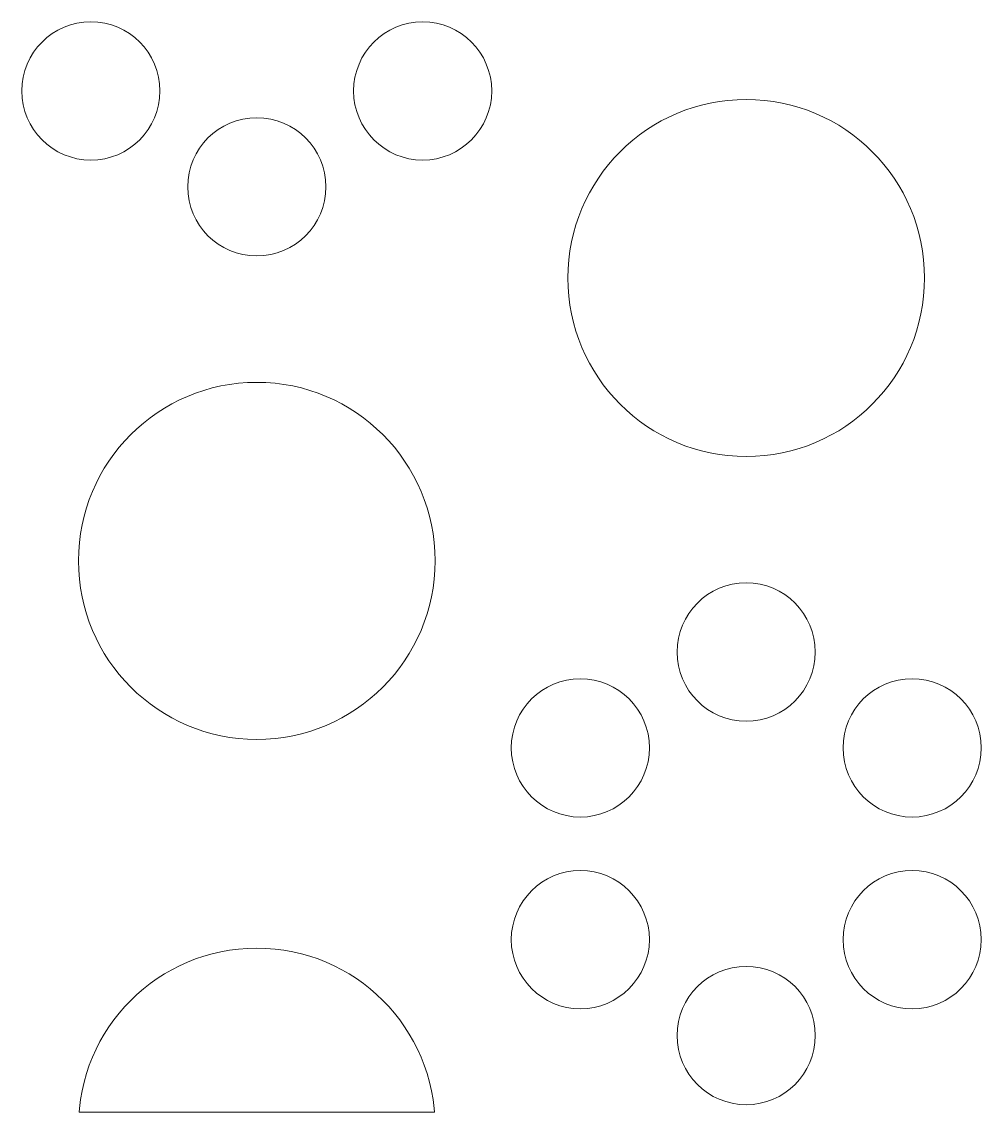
# Model space of a CAD drawing. Header units: millimetres. Extents: x -1200 to 1200, y -590 to 590.
# Drawn here: x -900.2 to -647.9, y -590 to -303.1 of the extents above; entities that cross this region are included whole.
import ezdxf

# ---------------------------------------------------------------- set-up
doc = ezdxf.new("R2010")
doc.units = ezdxf.units.MM
doc.header["$MEASUREMENT"] = 0
doc.layers.add('Layer 1', color=7, linetype='Continuous')

msp = doc.modelspace()

# ---------------------------------------------------------------- linework, layer by layer
at = {"layer": 'Layer 1', "color": 250, "lineweight": 20}
for points, knots in [([(-900.2484, -321.3092), (-900.2484, -311.2579), (-892.1118, -303.1121), (-882.0768, -303.1121), (-872.0448, -303.1121), (-863.9078, -311.2579), (-863.9078, -321.3092), (-863.9078, -331.3557), (-872.0448, -339.5016), (-882.0768, -339.5016), (-892.1118, -339.5016), (-900.2484, -331.3557), (-900.2484, -321.3092)], [0, 0, 0, 0, 0.25, 0.25, 0.25, 0.5, 0.5, 0.5, 0.75, 0.75, 0.75, 1, 1, 1, 1]), ([(-812.9724, -321.3092), (-812.9724, -311.2579), (-804.8333, -303.1121), (-794.8008, -303.1121), (-784.7685, -303.1121), (-776.6295, -311.2579), (-776.6295, -321.3092), (-776.6295, -331.3557), (-784.7685, -339.5016), (-794.8008, -339.5016), (-804.8333, -339.5016), (-812.9724, -331.3557), (-812.9724, -321.3092)], [0, 0, 0, 0, 0.25, 0.25, 0.25, 0.5, 0.5, 0.5, 0.75, 0.75, 0.75, 1, 1, 1, 1]), ([(-756.5962, -370.5178), (-756.5962, -370.5178), (-756.5359, -368.0954), (-756.5359, -368.0954), (-756.5359, -368.0954), (-756.355, -365.707), (-756.355, -365.707), (-756.355, -365.707), (-756.0561, -363.3547), (-756.0561, -363.3547), (-756.0561, -363.3547), (-755.6462, -361.0435), (-755.6462, -361.0435), (-755.6462, -361.0435), (-755.1204, -358.7734), (-755.1204, -358.7734), (-755.1204, -358.7734), (-754.4884, -356.5468), (-754.4884, -356.5468), (-754.4884, -356.5468), (-753.7505, -354.3661), (-753.7505, -354.3661), (-753.7505, -354.3661), (-752.9137, -352.236), (-752.9137, -352.236), (-752.9137, -352.236), (-751.9731, -350.1567), (-751.9731, -350.1567), (-751.9731, -350.1567), (-750.9385, -348.133), (-750.9385, -348.133), (-750.9385, -348.133), (-749.81, -346.1646), (-749.81, -346.1646), (-749.81, -346.1646), (-748.5872, -344.2591), (-748.5872, -344.2591), (-748.5872, -344.2591), (-747.2802, -342.4164), (-747.2802, -342.4164), (-747.2802, -342.4164), (-745.8838, -340.6415), (-745.8838, -340.6415), (-745.8838, -340.6415), (-744.4104, -338.9341), (-744.4104, -338.9341), (-744.4104, -338.9341), (-742.8575, -337.3015), (-742.8575, -337.3015), (-742.8575, -337.3015), (-741.2271, -335.7439), (-741.2271, -335.7439), (-741.2271, -335.7439), (-739.522, -334.2658), (-739.522, -334.2658), (-739.522, -334.2658), (-737.7496, -332.8723), (-737.7496, -332.8723), (-737.7496, -332.8723), (-735.907, -331.561), (-735.907, -331.561), (-735.907, -331.561), (-734.0043, -330.339), (-734.0043, -330.339), (-734.0043, -330.339), (-732.0413, -329.2088), (-732.0413, -329.2088), (-732.0413, -329.2088), (-730.0202, -328.1727), (-730.0202, -328.1727), (-730.0202, -328.1727), (-727.9416, -327.2309), (-727.9416, -327.2309), (-727.9416, -327.2309), (-725.817, -326.3905), (-725.817, -326.3905), (-725.817, -326.3905), (-723.6392, -325.6513), (-723.6392, -325.6513), (-723.6392, -325.6513), (-721.4133, -325.0211), (-721.4133, -325.0211), (-721.4133, -325.0211), (-719.1463, -324.4946), (-719.1463, -324.4946), (-719.1463, -324.4946), (-716.8384, -324.0816), (-716.8384, -324.0816), (-716.8384, -324.0816), (-714.492, -323.7821), (-714.492, -323.7821), (-714.492, -323.7821), (-712.1069, -323.6034), (-712.1069, -323.6034), (-712.1069, -323.6034), (-709.6881, -323.5431), (-709.6881, -323.5431), (-709.6881, -323.5431), (-707.2692, -323.6034), (-707.2692, -323.6034), (-707.2692, -323.6034), (-704.8842, -323.7821), (-704.8842, -323.7821), (-704.8842, -323.7821), (-702.5377, -324.0816), (-702.5377, -324.0816), (-702.5377, -324.0816), (-700.2297, -324.4946), (-700.2297, -324.4946), (-700.2297, -324.4946), (-697.9605, -325.0211), (-697.9605, -325.0211), (-697.9605, -325.0211), (-695.7393, -325.6513), (-695.7393, -325.6513), (-695.7393, -325.6513), (-693.5617, -326.3905), (-693.5617, -326.3905), (-693.5617, -326.3905), (-691.4322, -327.2309), (-691.4322, -327.2309), (-691.4322, -327.2309), (-689.3583, -328.1727), (-689.3583, -328.1727), (-689.3583, -328.1727), (-687.3373, -329.2088), (-687.3373, -329.2088), (-687.3373, -329.2088), (-685.3694, -330.339), (-685.3694, -330.339), (-685.3694, -330.339), (-683.4667, -331.561), (-683.4667, -331.561), (-683.4667, -331.561), (-681.629, -332.8723), (-681.629, -332.8723), (-681.629, -332.8723), (-679.8541, -334.2658), (-679.8541, -334.2658), (-679.8541, -334.2658), (-678.1515, -335.7439), (-678.1515, -335.7439), (-678.1515, -335.7439), (-676.5211, -337.3015), (-676.5211, -337.3015), (-676.5211, -337.3015), (-674.9657, -338.9365), (-674.9657, -338.9365), (-674.9657, -338.9365), (-673.4899, -340.6415), (-673.4899, -340.6415), (-673.4899, -340.6415), (-672.0935, -342.4164), (-672.0935, -342.4164), (-672.0935, -342.4164), (-670.7865, -344.2591), (-670.7865, -344.2591), (-670.7865, -344.2591), (-669.5637, -346.1646), (-669.5637, -346.1646), (-669.5637, -346.1646), (-668.4375, -348.133), (-668.4375, -348.133), (-668.4375, -348.133), (-667.4006, -350.1567), (-667.4006, -350.1567), (-667.4006, -350.1567), (-666.4625, -352.236), (-666.4625, -352.236), (-666.4625, -352.236), (-665.6233, -354.3661), (-665.6233, -354.3661), (-665.6233, -354.3661), (-664.8877, -356.5468), (-664.8877, -356.5468), (-664.8877, -356.5468), (-664.2534, -358.7711), (-664.2534, -358.7711), (-664.2534, -358.7711), (-663.7325, -361.0435), (-663.7325, -361.0435), (-663.7325, -361.0435), (-663.3201, -363.3547), (-663.3201, -363.3547), (-663.3201, -363.3547), (-663.021, -365.707), (-663.021, -365.707), (-663.021, -365.707), (-662.8378, -368.0954), (-662.8378, -368.0954), (-662.8378, -368.0954), (-662.7775, -370.5178), (-662.7775, -370.5178), (-662.7775, -370.5178), (-662.8378, -372.94), (-662.8378, -372.94), (-662.8378, -372.94), (-663.021, -375.3285), (-663.021, -375.3285), (-663.021, -375.3285), (-663.3201, -377.6783), (-663.3201, -377.6783), (-663.3201, -377.6783), (-663.7325, -379.9918), (-663.7325, -379.9918), (-663.7325, -379.9918), (-664.2534, -382.2619), (-664.2534, -382.2619), (-664.2534, -382.2619), (-664.8877, -384.4862), (-664.8877, -384.4862), (-664.8877, -384.4862), (-665.6233, -386.667), (-665.6233, -386.667), (-665.6233, -386.667), (-666.4625, -388.7994), (-666.4625, -388.7994), (-666.4625, -388.7994), (-667.4006, -390.8764), (-667.4006, -390.8764), (-667.4006, -390.8764), (-668.4375, -392.9001), (-668.4375, -392.9001), (-668.4375, -392.9001), (-669.5637, -394.8683), (-669.5637, -394.8683), (-669.5637, -394.8683), (-670.7865, -396.7739), (-670.7865, -396.7739), (-670.7865, -396.7739), (-672.0935, -398.6164), (-672.0935, -398.6164), (-672.0935, -398.6164), (-673.4899, -400.394), (-673.4899, -400.394), (-673.4899, -400.394), (-674.9633, -402.0991), (-674.9633, -402.0991), (-674.9633, -402.0991), (-676.5211, -403.7315), (-676.5211, -403.7315), (-676.5211, -403.7315), (-678.1515, -405.2916), (-678.1515, -405.2916), (-678.1515, -405.2916), (-679.8541, -406.7672), (-679.8541, -406.7672), (-679.8541, -406.7672), (-681.629, -408.1631), (-681.629, -408.1631), (-681.629, -408.1631), (-683.4667, -409.4743), (-683.4667, -409.4743), (-683.4667, -409.4743), (-685.3694, -410.6965), (-685.3694, -410.6965), (-685.3694, -410.6965), (-687.3373, -411.8267), (-687.3373, -411.8267), (-687.3373, -411.8267), (-689.3583, -412.8628), (-689.3583, -412.8628), (-689.3583, -412.8628), (-691.4322, -413.8047), (-691.4322, -413.8047), (-691.4322, -413.8047), (-693.5617, -414.6451), (-693.5617, -414.6451), (-693.5617, -414.6451), (-695.7393, -415.3817), (-695.7393, -415.3817), (-695.7393, -415.3817), (-697.9605, -416.0144), (-697.9605, -416.0144), (-697.9605, -416.0144), (-700.2297, -416.5384), (-700.2297, -416.5384), (-700.2297, -416.5384), (-702.5377, -416.9491), (-702.5377, -416.9491), (-702.5377, -416.9491), (-704.8842, -417.2484), (-704.8842, -417.2484), (-704.8842, -417.2484), (-707.2692, -417.4318), (-707.2692, -417.4318), (-707.2692, -417.4318), (-709.6881, -417.4923), (-709.6881, -417.4923), (-709.6881, -417.4923), (-712.1069, -417.4318), (-712.1069, -417.4318), (-712.1069, -417.4318), (-714.492, -417.2484), (-714.492, -417.2484), (-714.492, -417.2484), (-716.8384, -416.9491), (-716.8384, -416.9491), (-716.8384, -416.9491), (-719.1488, -416.5384), (-719.1488, -416.5384), (-719.1488, -416.5384), (-721.4133, -416.0144), (-721.4133, -416.0144), (-721.4133, -416.0144), (-723.6392, -415.3817), (-723.6392, -415.3817), (-723.6392, -415.3817), (-725.8145, -414.6451), (-725.8145, -414.6451), (-725.8145, -414.6451), (-727.9416, -413.8047), (-727.9416, -413.8047), (-727.9416, -413.8047), (-730.0202, -412.8628), (-730.0202, -412.8628), (-730.0202, -412.8628), (-732.0413, -411.8267), (-732.0413, -411.8267), (-732.0413, -411.8267), (-734.0043, -410.6965), (-734.0043, -410.6965), (-734.0043, -410.6965), (-735.907, -409.4743), (-735.907, -409.4743), (-735.907, -409.4743), (-737.7496, -408.1631), (-737.7496, -408.1631), (-737.7496, -408.1631), (-739.522, -406.7672), (-739.522, -406.7672), (-739.522, -406.7672), (-741.2247, -405.2916), (-741.2247, -405.2916), (-741.2247, -405.2916), (-742.8575, -403.7315), (-742.8575, -403.7315), (-742.8575, -403.7315), (-744.4104, -402.0991), (-744.4104, -402.0991), (-744.4104, -402.0991), (-745.8838, -400.394), (-745.8838, -400.394), (-745.8838, -400.394), (-747.2802, -398.6164), (-747.2802, -398.6164), (-747.2802, -398.6164), (-748.5872, -396.7739), (-748.5872, -396.7739), (-748.5872, -396.7739), (-749.81, -394.8683), (-749.81, -394.8683), (-749.81, -394.8683), (-750.9385, -392.9001), (-750.9385, -392.9001), (-750.9385, -392.9001), (-751.9731, -390.8764), (-751.9731, -390.8764), (-751.9731, -390.8764), (-752.9137, -388.7994), (-752.9137, -388.7994), (-752.9137, -388.7994), (-753.7505, -386.667), (-753.7505, -386.667), (-753.7505, -386.667), (-754.4884, -384.4862), (-754.4884, -384.4862), (-754.4884, -384.4862), (-755.1204, -382.2619), (-755.1204, -382.2619), (-755.1204, -382.2619), (-755.6462, -379.9894), (-755.6462, -379.9894), (-755.6462, -379.9894), (-756.0561, -377.6783), (-756.0561, -377.6783), (-756.0561, -377.6783), (-756.355, -375.3285), (-756.355, -375.3285), (-756.355, -375.3285), (-756.5359, -372.94), (-756.5359, -372.94), (-756.5359, -372.94), (-756.5962, -370.5178), (-756.5962, -370.5178)], [0, 0, 0, 0, 0.0078125, 0.0078125, 0.0078125, 0.015625, 0.015625, 0.015625, 0.0234375, 0.0234375, 0.0234375, 0.03125, 0.03125, 0.03125, 0.0390625, 0.0390625, 0.0390625, 0.046875, 0.046875, 0.046875, 0.0546875, 0.0546875, 0.0546875, 0.0625, 0.0625, 0.0625, 0.0703125, 0.0703125, 0.0703125, 0.078125, 0.078125, 0.078125, 0.0859375, 0.0859375, 0.0859375, 0.09375, 0.09375, 0.09375, 0.1015625, 0.1015625, 0.1015625, 0.109375, 0.109375, 0.109375, 0.1171875, 0.1171875, 0.1171875, 0.125, 0.125, 0.125, 0.1328125, 0.1328125, 0.1328125, 0.140625, 0.140625, 0.140625, 0.1484375, 0.1484375, 0.1484375, 0.15625, 0.15625, 0.15625, 0.1640625, 0.1640625, 0.1640625, 0.171875, 0.171875, 0.171875, 0.1796875, 0.1796875, 0.1796875, 0.1875, 0.1875, 0.1875, 0.1953125, 0.1953125, 0.1953125, 0.203125, 0.203125, 0.203125, 0.2109375, 0.2109375, 0.2109375, 0.21875, 0.21875, 0.21875, 0.2265625, 0.2265625, 0.2265625, 0.234375, 0.234375, 0.234375, 0.2421875, 0.2421875, 0.2421875, 0.25, 0.25, 0.25, 0.2578125, 0.2578125, 0.2578125, 0.265625, 0.265625, 0.265625, 0.2734375, 0.2734375, 0.2734375, 0.28125, 0.28125, 0.28125, 0.2890625, 0.2890625, 0.2890625, 0.296875, 0.296875, 0.296875, 0.3046875, 0.3046875, 0.3046875, 0.3125, 0.3125, 0.3125, 0.3203125, 0.3203125, 0.3203125, 0.328125, 0.328125, 0.328125, 0.3359375, 0.3359375, 0.3359375, 0.34375, 0.34375, 0.34375, 0.3515625, 0.3515625, 0.3515625, 0.359375, 0.359375, 0.359375, 0.3671875, 0.3671875, 0.3671875, 0.375, 0.375, 0.375, 0.3828125, 0.3828125, 0.3828125, 0.390625, 0.390625, 0.390625, 0.3984375, 0.3984375, 0.3984375, 0.40625, 0.40625, 0.40625, 0.4140625, 0.4140625, 0.4140625, 0.421875, 0.421875, 0.421875, 0.4296875, 0.4296875, 0.4296875, 0.4375, 0.4375, 0.4375, 0.4453125, 0.4453125, 0.4453125, 0.453125, 0.453125, 0.453125, 0.4609375, 0.4609375, 0.4609375, 0.46875, 0.46875, 0.46875, 0.4765625, 0.4765625, 0.4765625, 0.484375, 0.484375, 0.484375, 0.4921875, 0.4921875, 0.4921875, 0.5, 0.5, 0.5, 0.5078125, 0.5078125, 0.5078125, 0.515625, 0.515625, 0.515625, 0.5234375, 0.5234375, 0.5234375, 0.53125, 0.53125, 0.53125, 0.5390625, 0.5390625, 0.5390625, 0.546875, 0.546875, 0.546875, 0.5546875, 0.5546875, 0.5546875, 0.5625, 0.5625, 0.5625, 0.5703125, 0.5703125, 0.5703125, 0.578125, 0.578125, 0.578125, 0.5859375, 0.5859375, 0.5859375, 0.59375, 0.59375, 0.59375, 0.6015625, 0.6015625, 0.6015625, 0.609375, 0.609375, 0.609375, 0.6171875, 0.6171875, 0.6171875, 0.625, 0.625, 0.625, 0.6328125, 0.6328125, 0.6328125, 0.640625, 0.640625, 0.640625, 0.6484375, 0.6484375, 0.6484375, 0.65625, 0.65625, 0.65625, 0.6640625, 0.6640625, 0.6640625, 0.671875, 0.671875, 0.671875, 0.6796875, 0.6796875, 0.6796875, 0.6875, 0.6875, 0.6875, 0.6953125, 0.6953125, 0.6953125, 0.703125, 0.703125, 0.703125, 0.7109375, 0.7109375, 0.7109375, 0.71875, 0.71875, 0.71875, 0.7265625, 0.7265625, 0.7265625, 0.734375, 0.734375, 0.734375, 0.7421875, 0.7421875, 0.7421875, 0.75, 0.75, 0.75, 0.7578125, 0.7578125, 0.7578125, 0.765625, 0.765625, 0.765625, 0.7734375, 0.7734375, 0.7734375, 0.78125, 0.78125, 0.78125, 0.7890625, 0.7890625, 0.7890625, 0.796875, 0.796875, 0.796875, 0.8046875, 0.8046875, 0.8046875, 0.8125, 0.8125, 0.8125, 0.8203125, 0.8203125, 0.8203125, 0.828125, 0.828125, 0.828125, 0.8359375, 0.8359375, 0.8359375, 0.84375, 0.84375, 0.84375, 0.8515625, 0.8515625, 0.8515625, 0.859375, 0.859375, 0.859375, 0.8671875, 0.8671875, 0.8671875, 0.875, 0.875, 0.875, 0.8828125, 0.8828125, 0.8828125, 0.890625, 0.890625, 0.890625, 0.8984375, 0.8984375, 0.8984375, 0.90625, 0.90625, 0.90625, 0.9140625, 0.9140625, 0.9140625, 0.921875, 0.921875, 0.921875, 0.9296875, 0.9296875, 0.9296875, 0.9375, 0.9375, 0.9375, 0.9453125, 0.9453125, 0.9453125, 0.953125, 0.953125, 0.953125, 0.9609375, 0.9609375, 0.9609375, 0.96875, 0.96875, 0.96875, 0.9765625, 0.9765625, 0.9765625, 0.984375, 0.984375, 0.984375, 0.9921875, 0.9921875, 0.9921875, 1, 1, 1, 1]), ([(-856.6104, -346.5366), (-856.6104, -336.4877), (-848.4735, -328.3392), (-838.4389, -328.3392), (-828.4066, -328.3392), (-820.2675, -336.4877), (-820.2675, -346.5366), (-820.2675, -356.5855), (-828.4066, -364.7338), (-838.4389, -364.7338), (-848.4735, -364.7338), (-856.6104, -356.5855), (-856.6104, -346.5366)], [0, 0, 0, 0, 0.25, 0.25, 0.25, 0.5, 0.5, 0.5, 0.75, 0.75, 0.75, 1, 1, 1, 1]), ([(-885.3519, -444.9561), (-885.3519, -444.9561), (-885.2893, -442.5337), (-885.2893, -442.5337), (-885.2893, -442.5337), (-885.1084, -440.1453), (-885.1084, -440.1453), (-885.1084, -440.1453), (-884.8093, -437.7955), (-884.8093, -437.7955), (-884.8093, -437.7955), (-884.397, -435.4843), (-884.397, -435.4843), (-884.397, -435.4843), (-883.8711, -433.2117), (-883.8711, -433.2117), (-883.8711, -433.2117), (-883.2394, -430.9875), (-883.2394, -430.9875), (-883.2394, -430.9875), (-882.5062, -428.8067), (-882.5062, -428.8067), (-882.5062, -428.8067), (-881.6646, -426.6766), (-881.6646, -426.6766), (-881.6646, -426.6766), (-880.7265, -424.5974), (-880.7265, -424.5974), (-880.7265, -424.5974), (-879.6894, -422.5735), (-879.6894, -422.5735), (-879.6894, -422.5735), (-878.5609, -420.6053), (-878.5609, -420.6053), (-878.5609, -420.6053), (-877.3405, -418.6999), (-877.3405, -418.6999), (-877.3405, -418.6999), (-876.0311, -416.8572), (-876.0311, -416.8572), (-876.0311, -416.8572), (-874.6371, -415.0797), (-874.6371, -415.0797), (-874.6371, -415.0797), (-873.1612, -413.3748), (-873.1612, -413.3748), (-873.1612, -413.3748), (-871.6083, -411.7421), (-871.6083, -411.7421), (-871.6083, -411.7421), (-869.9755, -410.1844), (-869.9755, -410.1844), (-869.9755, -410.1844), (-868.2729, -408.7065), (-868.2729, -408.7065), (-868.2729, -408.7065), (-866.4979, -407.313), (-866.4979, -407.313), (-866.4979, -407.313), (-864.6581, -405.9992), (-864.6581, -405.9992), (-864.6581, -405.9992), (-862.7551, -404.7772), (-862.7551, -404.7772), (-862.7551, -404.7772), (-860.7921, -403.6471), (-860.7921, -403.6471), (-860.7921, -403.6471), (-858.771, -402.611), (-858.771, -402.611), (-858.771, -402.611), (-856.6948, -401.6692), (-856.6948, -401.6692), (-856.6948, -401.6692), (-854.5653, -400.8287), (-854.5653, -400.8287), (-854.5653, -400.8287), (-852.3901, -400.0922), (-852.3901, -400.0922), (-852.3901, -400.0922), (-850.1643, -399.4594), (-850.1643, -399.4594), (-850.1643, -399.4594), (-847.8997, -398.9352), (-847.8997, -398.9352), (-847.8997, -398.9352), (-845.5918, -398.5248), (-845.5918, -398.5248), (-845.5918, -398.5248), (-843.2428, -398.2252), (-843.2428, -398.2252), (-843.2428, -398.2252), (-840.8576, -398.0417), (-840.8576, -398.0417), (-840.8576, -398.0417), (-838.4389, -397.9813), (-838.4389, -397.9813), (-838.4389, -397.9813), (-836.0201, -398.0417), (-836.0201, -398.0417), (-836.0201, -398.0417), (-833.6351, -398.2252), (-833.6351, -398.2252), (-833.6351, -398.2252), (-831.2861, -398.5248), (-831.2861, -398.5248), (-831.2861, -398.5248), (-828.9805, -398.9352), (-828.9805, -398.9352), (-828.9805, -398.9352), (-826.7113, -399.4594), (-826.7113, -399.4594), (-826.7113, -399.4594), (-824.4878, -400.0922), (-824.4878, -400.0922), (-824.4878, -400.0922), (-822.3126, -400.8287), (-822.3126, -400.8287), (-822.3126, -400.8287), (-820.183, -401.6692), (-820.183, -401.6692), (-820.183, -401.6692), (-818.1091, -402.611), (-818.1091, -402.611), (-818.1091, -402.611), (-816.0857, -403.6471), (-816.0857, -403.6471), (-816.0857, -403.6471), (-814.1202, -404.7772), (-814.1202, -404.7772), (-814.1202, -404.7772), (-812.2176, -405.9992), (-812.2176, -405.9992), (-812.2176, -405.9992), (-810.3775, -407.313), (-810.3775, -407.313), (-810.3775, -407.313), (-808.605, -408.7065), (-808.605, -408.7065), (-808.605, -408.7065), (-806.9023, -410.1844), (-806.9023, -410.1844), (-806.9023, -410.1844), (-805.2721, -411.7421), (-805.2721, -411.7421), (-805.2721, -411.7421), (-803.7142, -413.3748), (-803.7142, -413.3748), (-803.7142, -413.3748), (-802.2408, -415.0797), (-802.2408, -415.0797), (-802.2408, -415.0797), (-800.8467, -416.8572), (-800.8467, -416.8572), (-800.8467, -416.8572), (-799.5374, -418.6999), (-799.5374, -418.6999), (-799.5374, -418.6999), (-798.3171, -420.6053), (-798.3171, -420.6053), (-798.3171, -420.6053), (-797.1884, -422.5735), (-797.1884, -422.5735), (-797.1884, -422.5735), (-796.1538, -424.5974), (-796.1538, -424.5974), (-796.1538, -424.5974), (-795.2132, -426.6766), (-795.2132, -426.6766), (-795.2132, -426.6766), (-794.3742, -428.8067), (-794.3742, -428.8067), (-794.3742, -428.8067), (-793.6385, -430.9875), (-793.6385, -430.9875), (-793.6385, -430.9875), (-793.0067, -433.2117), (-793.0067, -433.2117), (-793.0067, -433.2117), (-792.4834, -435.4843), (-792.4834, -435.4843), (-792.4834, -435.4843), (-792.0686, -437.7955), (-792.0686, -437.7955), (-792.0686, -437.7955), (-791.7719, -440.1453), (-791.7719, -440.1453), (-791.7719, -440.1453), (-791.5911, -442.5337), (-791.5911, -442.5337), (-791.5911, -442.5337), (-791.5284, -444.9561), (-791.5284, -444.9561), (-791.5284, -444.9561), (-791.5911, -447.3782), (-791.5911, -447.3782), (-791.5911, -447.3782), (-791.7719, -449.7667), (-791.7719, -449.7667), (-791.7719, -449.7667), (-792.0686, -452.1189), (-792.0686, -452.1189), (-792.0686, -452.1189), (-792.4834, -454.4301), (-792.4834, -454.4301), (-792.4834, -454.4301), (-793.0067, -456.7002), (-793.0067, -456.7002), (-793.0067, -456.7002), (-793.6385, -458.9269), (-793.6385, -458.9269), (-793.6385, -458.9269), (-794.3742, -461.1076), (-794.3742, -461.1076), (-794.3742, -461.1076), (-795.2132, -463.2377), (-795.2132, -463.2377), (-795.2132, -463.2377), (-796.1538, -465.317), (-796.1538, -465.317), (-796.1538, -465.317), (-797.1884, -467.3409), (-797.1884, -467.3409), (-797.1884, -467.3409), (-798.3171, -469.3092), (-798.3171, -469.3092), (-798.3171, -469.3092), (-799.5374, -471.217), (-799.5374, -471.217), (-799.5374, -471.217), (-800.8467, -473.0572), (-800.8467, -473.0572), (-800.8467, -473.0572), (-802.2408, -474.8346), (-802.2408, -474.8346), (-802.2408, -474.8346), (-803.7142, -476.5396), (-803.7142, -476.5396), (-803.7142, -476.5396), (-805.2721, -478.1723), (-805.2721, -478.1723), (-805.2721, -478.1723), (-806.9023, -479.7299), (-806.9023, -479.7299), (-806.9023, -479.7299), (-808.605, -481.2078), (-808.605, -481.2078), (-808.605, -481.2078), (-810.3775, -482.6014), (-810.3775, -482.6014), (-810.3775, -482.6014), (-812.2176, -483.9127), (-812.2176, -483.9127), (-812.2176, -483.9127), (-814.1202, -485.1347), (-814.1202, -485.1347), (-814.1202, -485.1347), (-816.0857, -486.265), (-816.0857, -486.265), (-816.0857, -486.265), (-818.1066, -487.301), (-818.1066, -487.301), (-818.1066, -487.301), (-820.183, -488.2427), (-820.183, -488.2427), (-820.183, -488.2427), (-822.3126, -489.0856), (-822.3126, -489.0856), (-822.3126, -489.0856), (-824.4878, -489.8198), (-824.4878, -489.8198), (-824.4878, -489.8198), (-826.7113, -490.4526), (-826.7113, -490.4526), (-826.7113, -490.4526), (-828.9805, -490.9791), (-828.9805, -490.9791), (-828.9805, -490.9791), (-831.2861, -491.3921), (-831.2861, -491.3921), (-831.2861, -491.3921), (-833.6351, -491.6915), (-833.6351, -491.6915), (-833.6351, -491.6915), (-836.0201, -491.8702), (-836.0201, -491.8702), (-836.0201, -491.8702), (-838.4389, -491.9306), (-838.4389, -491.9306), (-838.4389, -491.9306), (-840.8603, -491.8702), (-840.8603, -491.8702), (-840.8603, -491.8702), (-843.2428, -491.6915), (-843.2428, -491.6915), (-843.2428, -491.6915), (-845.5918, -491.3921), (-845.5918, -491.3921), (-845.5918, -491.3921), (-847.8997, -490.9791), (-847.8997, -490.9791), (-847.8997, -490.9791), (-850.1643, -490.4526), (-850.1643, -490.4526), (-850.1643, -490.4526), (-852.3901, -489.8198), (-852.3901, -489.8198), (-852.3901, -489.8198), (-854.5653, -489.0834), (-854.5653, -489.0834), (-854.5653, -489.0834), (-856.6948, -488.2427), (-856.6948, -488.2427), (-856.6948, -488.2427), (-858.771, -487.301), (-858.771, -487.301), (-858.771, -487.301), (-860.7921, -486.265), (-860.7921, -486.265), (-860.7921, -486.265), (-862.7551, -485.1347), (-862.7551, -485.1347), (-862.7551, -485.1347), (-864.6581, -483.9127), (-864.6581, -483.9127), (-864.6581, -483.9127), (-866.5005, -482.6014), (-866.5005, -482.6014), (-866.5005, -482.6014), (-868.2729, -481.2078), (-868.2729, -481.2078), (-868.2729, -481.2078), (-869.9755, -479.7299), (-869.9755, -479.7299), (-869.9755, -479.7299), (-871.6083, -478.1723), (-871.6083, -478.1723), (-871.6083, -478.1723), (-873.1636, -476.5396), (-873.1636, -476.5396), (-873.1636, -476.5396), (-874.6371, -474.8346), (-874.6371, -474.8346), (-874.6371, -474.8346), (-876.0311, -473.0572), (-876.0311, -473.0572), (-876.0311, -473.0572), (-877.3405, -471.217), (-877.3405, -471.217), (-877.3405, -471.217), (-878.5609, -469.3092), (-878.5609, -469.3092), (-878.5609, -469.3092), (-879.6894, -467.3409), (-879.6894, -467.3409), (-879.6894, -467.3409), (-880.7265, -465.317), (-880.7265, -465.317), (-880.7265, -465.317), (-881.6646, -463.2377), (-881.6646, -463.2377), (-881.6646, -463.2377), (-882.5062, -461.1076), (-882.5062, -461.1076), (-882.5062, -461.1076), (-883.2394, -458.9269), (-883.2394, -458.9269), (-883.2394, -458.9269), (-883.8711, -456.7002), (-883.8711, -456.7002), (-883.8711, -456.7002), (-884.397, -454.4276), (-884.397, -454.4276), (-884.397, -454.4276), (-884.8093, -452.1189), (-884.8093, -452.1189), (-884.8093, -452.1189), (-885.1084, -449.7667), (-885.1084, -449.7667), (-885.1084, -449.7667), (-885.2893, -447.3782), (-885.2893, -447.3782), (-885.2893, -447.3782), (-885.3519, -444.9561), (-885.3519, -444.9561)], [0, 0, 0, 0, 0.0078125, 0.0078125, 0.0078125, 0.015625, 0.015625, 0.015625, 0.0234375, 0.0234375, 0.0234375, 0.03125, 0.03125, 0.03125, 0.0390625, 0.0390625, 0.0390625, 0.046875, 0.046875, 0.046875, 0.0546875, 0.0546875, 0.0546875, 0.0625, 0.0625, 0.0625, 0.0703125, 0.0703125, 0.0703125, 0.078125, 0.078125, 0.078125, 0.0859375, 0.0859375, 0.0859375, 0.09375, 0.09375, 0.09375, 0.1015625, 0.1015625, 0.1015625, 0.109375, 0.109375, 0.109375, 0.1171875, 0.1171875, 0.1171875, 0.125, 0.125, 0.125, 0.1328125, 0.1328125, 0.1328125, 0.140625, 0.140625, 0.140625, 0.1484375, 0.1484375, 0.1484375, 0.15625, 0.15625, 0.15625, 0.1640625, 0.1640625, 0.1640625, 0.171875, 0.171875, 0.171875, 0.1796875, 0.1796875, 0.1796875, 0.1875, 0.1875, 0.1875, 0.1953125, 0.1953125, 0.1953125, 0.203125, 0.203125, 0.203125, 0.2109375, 0.2109375, 0.2109375, 0.21875, 0.21875, 0.21875, 0.2265625, 0.2265625, 0.2265625, 0.234375, 0.234375, 0.234375, 0.2421875, 0.2421875, 0.2421875, 0.25, 0.25, 0.25, 0.2578125, 0.2578125, 0.2578125, 0.265625, 0.265625, 0.265625, 0.2734375, 0.2734375, 0.2734375, 0.28125, 0.28125, 0.28125, 0.2890625, 0.2890625, 0.2890625, 0.296875, 0.296875, 0.296875, 0.3046875, 0.3046875, 0.3046875, 0.3125, 0.3125, 0.3125, 0.3203125, 0.3203125, 0.3203125, 0.328125, 0.328125, 0.328125, 0.3359375, 0.3359375, 0.3359375, 0.34375, 0.34375, 0.34375, 0.3515625, 0.3515625, 0.3515625, 0.359375, 0.359375, 0.359375, 0.3671875, 0.3671875, 0.3671875, 0.375, 0.375, 0.375, 0.3828125, 0.3828125, 0.3828125, 0.390625, 0.390625, 0.390625, 0.3984375, 0.3984375, 0.3984375, 0.40625, 0.40625, 0.40625, 0.4140625, 0.4140625, 0.4140625, 0.421875, 0.421875, 0.421875, 0.4296875, 0.4296875, 0.4296875, 0.4375, 0.4375, 0.4375, 0.4453125, 0.4453125, 0.4453125, 0.453125, 0.453125, 0.453125, 0.4609375, 0.4609375, 0.4609375, 0.46875, 0.46875, 0.46875, 0.4765625, 0.4765625, 0.4765625, 0.484375, 0.484375, 0.484375, 0.4921875, 0.4921875, 0.4921875, 0.5, 0.5, 0.5, 0.5078125, 0.5078125, 0.5078125, 0.515625, 0.515625, 0.515625, 0.5234375, 0.5234375, 0.5234375, 0.53125, 0.53125, 0.53125, 0.5390625, 0.5390625, 0.5390625, 0.546875, 0.546875, 0.546875, 0.5546875, 0.5546875, 0.5546875, 0.5625, 0.5625, 0.5625, 0.5703125, 0.5703125, 0.5703125, 0.578125, 0.578125, 0.578125, 0.5859375, 0.5859375, 0.5859375, 0.59375, 0.59375, 0.59375, 0.6015625, 0.6015625, 0.6015625, 0.609375, 0.609375, 0.609375, 0.6171875, 0.6171875, 0.6171875, 0.625, 0.625, 0.625, 0.6328125, 0.6328125, 0.6328125, 0.640625, 0.640625, 0.640625, 0.6484375, 0.6484375, 0.6484375, 0.65625, 0.65625, 0.65625, 0.6640625, 0.6640625, 0.6640625, 0.671875, 0.671875, 0.671875, 0.6796875, 0.6796875, 0.6796875, 0.6875, 0.6875, 0.6875, 0.6953125, 0.6953125, 0.6953125, 0.703125, 0.703125, 0.703125, 0.7109375, 0.7109375, 0.7109375, 0.71875, 0.71875, 0.71875, 0.7265625, 0.7265625, 0.7265625, 0.734375, 0.734375, 0.734375, 0.7421875, 0.7421875, 0.7421875, 0.75, 0.75, 0.75, 0.7578125, 0.7578125, 0.7578125, 0.765625, 0.765625, 0.765625, 0.7734375, 0.7734375, 0.7734375, 0.78125, 0.78125, 0.78125, 0.7890625, 0.7890625, 0.7890625, 0.796875, 0.796875, 0.796875, 0.8046875, 0.8046875, 0.8046875, 0.8125, 0.8125, 0.8125, 0.8203125, 0.8203125, 0.8203125, 0.828125, 0.828125, 0.828125, 0.8359375, 0.8359375, 0.8359375, 0.84375, 0.84375, 0.84375, 0.8515625, 0.8515625, 0.8515625, 0.859375, 0.859375, 0.859375, 0.8671875, 0.8671875, 0.8671875, 0.875, 0.875, 0.875, 0.8828125, 0.8828125, 0.8828125, 0.890625, 0.890625, 0.890625, 0.8984375, 0.8984375, 0.8984375, 0.90625, 0.90625, 0.90625, 0.9140625, 0.9140625, 0.9140625, 0.921875, 0.921875, 0.921875, 0.9296875, 0.9296875, 0.9296875, 0.9375, 0.9375, 0.9375, 0.9453125, 0.9453125, 0.9453125, 0.953125, 0.953125, 0.953125, 0.9609375, 0.9609375, 0.9609375, 0.96875, 0.96875, 0.96875, 0.9765625, 0.9765625, 0.9765625, 0.984375, 0.984375, 0.984375, 0.9921875, 0.9921875, 0.9921875, 1, 1, 1, 1]), ([(-727.8619, -468.9373), (-727.8619, -458.8882), (-719.7228, -450.74), (-709.6881, -450.74), (-699.6535, -450.74), (-691.5166, -458.8882), (-691.5166, -468.9373), (-691.5166, -478.9861), (-699.6535, -487.1343), (-709.6881, -487.1343), (-719.7228, -487.1343), (-727.8619, -478.9861), (-727.8619, -468.9373)], [0, 0, 0, 0, 0.25, 0.25, 0.25, 0.5, 0.5, 0.5, 0.75, 0.75, 0.75, 1, 1, 1, 1]), ([(-771.4951, -494.1692), (-771.4951, -484.118), (-763.3608, -475.9721), (-753.3238, -475.9721), (-743.2915, -475.9721), (-735.1521, -484.118), (-735.1521, -494.1692), (-735.1521, -504.2158), (-743.2915, -512.3617), (-753.3238, -512.3617), (-763.3608, -512.3617), (-771.4951, -504.2158), (-771.4951, -494.1692)], [0, 0, 0, 0, 0.25, 0.25, 0.25, 0.5, 0.5, 0.5, 0.75, 0.75, 0.75, 1, 1, 1, 1]), ([(-684.2214, -494.1692), (-684.2214, -484.118), (-676.0824, -475.9721), (-666.0499, -475.9721), (-656.0178, -475.9721), (-647.8787, -484.118), (-647.8787, -494.1692), (-647.8787, -504.2158), (-656.0178, -512.3617), (-666.0499, -512.3617), (-676.0824, -512.3617), (-684.2214, -504.2158), (-684.2214, -494.1692)], [0, 0, 0, 0, 0.25, 0.25, 0.25, 0.5, 0.5, 0.5, 0.75, 0.75, 0.75, 1, 1, 1, 1]), ([(-771.4951, -544.6263), (-771.4951, -534.58), (-763.3608, -526.4293), (-753.3238, -526.4293), (-743.2915, -526.4293), (-735.1521, -534.58), (-735.1521, -544.6263), (-735.1521, -554.6729), (-743.2915, -562.8235), (-753.3238, -562.8235), (-763.3608, -562.8235), (-771.4951, -554.6729), (-771.4951, -544.6263)], [0, 0, 0, 0, 0.25, 0.25, 0.25, 0.5, 0.5, 0.5, 0.75, 0.75, 0.75, 1, 1, 1, 1]), ([(-684.2214, -544.6263), (-684.2214, -534.58), (-676.0824, -526.4293), (-666.0499, -526.4293), (-656.0178, -526.4293), (-647.8787, -534.58), (-647.8787, -544.6263), (-647.8787, -554.6729), (-656.0178, -562.8235), (-666.0499, -562.8235), (-676.0824, -562.8235), (-684.2214, -554.6729), (-684.2214, -544.6263)], [0, 0, 0, 0, 0.25, 0.25, 0.25, 0.5, 0.5, 0.5, 0.75, 0.75, 0.75, 1, 1, 1, 1]), ([(-791.6961, -590.0266), (-791.6961, -590.0266), (-885.1841, -590.0266), (-885.1841, -590.0266), (-885.1841, -590.0266), (-885.1084, -589.0265), (-885.1084, -589.0265), (-885.1084, -589.0265), (-884.8093, -586.6767), (-884.8093, -586.6767), (-884.8093, -586.6767), (-884.397, -584.3632), (-884.397, -584.3632), (-884.397, -584.3632), (-883.8711, -582.0931), (-883.8711, -582.0931), (-883.8711, -582.0931), (-883.2394, -579.8641), (-883.2394, -579.8641), (-883.2394, -579.8641), (-882.5062, -577.6857), (-882.5062, -577.6857), (-882.5062, -577.6857), (-881.6646, -575.5557), (-881.6646, -575.5557), (-881.6646, -575.5557), (-880.7265, -573.4787), (-880.7265, -573.4787), (-880.7265, -573.4787), (-879.6894, -571.4524), (-879.6894, -571.4524), (-879.6894, -571.4524), (-878.5609, -569.4842), (-878.5609, -569.4842), (-878.5609, -569.4842), (-877.3405, -567.5788), (-877.3405, -567.5788), (-877.3405, -567.5788), (-876.0311, -565.7362), (-876.0311, -565.7362), (-876.0311, -565.7362), (-874.6371, -563.9609), (-874.6371, -563.9609), (-874.6371, -563.9609), (-873.1612, -562.2536), (-873.1612, -562.2536), (-873.1612, -562.2536), (-871.6083, -560.6212), (-871.6083, -560.6212), (-871.6083, -560.6212), (-869.9755, -559.0656), (-869.9755, -559.0656), (-869.9755, -559.0656), (-868.2729, -557.5879), (-868.2729, -557.5879), (-868.2729, -557.5879), (-866.4979, -556.1895), (-866.4979, -556.1895), (-866.4979, -556.1895), (-864.6581, -554.8805), (-864.6581, -554.8805), (-864.6581, -554.8805), (-862.7551, -553.6562), (-862.7551, -553.6562), (-862.7551, -553.6562), (-860.7921, -552.526), (-860.7921, -552.526), (-860.7921, -552.526), (-858.771, -551.4899), (-858.771, -551.4899), (-858.771, -551.4899), (-856.6948, -550.5481), (-856.6948, -550.5481), (-856.6948, -550.5481), (-854.5653, -549.7101), (-854.5653, -549.7101), (-854.5653, -549.7101), (-852.3901, -548.971), (-852.3901, -548.971), (-852.3901, -548.971), (-850.1643, -548.3383), (-850.1643, -548.3383), (-850.1643, -548.3383), (-847.8997, -547.8166), (-847.8997, -547.8166), (-847.8997, -547.8166), (-845.5918, -547.4037), (-845.5918, -547.4037), (-845.5918, -547.4037), (-843.2428, -547.1043), (-843.2428, -547.1043), (-843.2428, -547.1043), (-840.8576, -546.9206), (-840.8576, -546.9206), (-840.8576, -546.9206), (-838.4389, -546.8603), (-838.4389, -546.8603), (-838.4389, -546.8603), (-836.0201, -546.9206), (-836.0201, -546.9206), (-836.0201, -546.9206), (-833.6351, -547.1043), (-833.6351, -547.1043), (-833.6351, -547.1043), (-831.2861, -547.4037), (-831.2861, -547.4037), (-831.2861, -547.4037), (-828.9805, -547.8166), (-828.9805, -547.8166), (-828.9805, -547.8166), (-826.7113, -548.3383), (-826.7113, -548.3383), (-826.7113, -548.3383), (-824.4878, -548.971), (-824.4878, -548.971), (-824.4878, -548.971), (-822.3126, -549.7101), (-822.3126, -549.7101), (-822.3126, -549.7101), (-820.183, -550.5481), (-820.183, -550.5481), (-820.183, -550.5481), (-818.1091, -551.4899), (-818.1091, -551.4899), (-818.1091, -551.4899), (-816.0857, -552.526), (-816.0857, -552.526), (-816.0857, -552.526), (-814.1202, -553.6562), (-814.1202, -553.6562), (-814.1202, -553.6562), (-812.2176, -554.8805), (-812.2176, -554.8805), (-812.2176, -554.8805), (-810.3775, -556.1895), (-810.3775, -556.1895), (-810.3775, -556.1895), (-808.605, -557.5879), (-808.605, -557.5879), (-808.605, -557.5879), (-806.9023, -559.0656), (-806.9023, -559.0656), (-806.9023, -559.0656), (-805.2721, -560.6212), (-805.2721, -560.6212), (-805.2721, -560.6212), (-803.7142, -562.2536), (-803.7142, -562.2536), (-803.7142, -562.2536), (-802.2408, -563.9609), (-802.2408, -563.9609), (-802.2408, -563.9609), (-800.8467, -565.7362), (-800.8467, -565.7362), (-800.8467, -565.7362), (-799.5374, -567.5788), (-799.5374, -567.5788), (-799.5374, -567.5788), (-798.3171, -569.4842), (-798.3171, -569.4842), (-798.3171, -569.4842), (-797.1884, -571.4524), (-797.1884, -571.4524), (-797.1884, -571.4524), (-796.1538, -573.4739), (-796.1538, -573.4739), (-796.1538, -573.4739), (-795.2132, -575.5557), (-795.2132, -575.5557), (-795.2132, -575.5557), (-794.3742, -577.6857), (-794.3742, -577.6857), (-794.3742, -577.6857), (-793.6385, -579.8641), (-793.6385, -579.8641), (-793.6385, -579.8641), (-793.0067, -582.0931), (-793.0067, -582.0931), (-793.0067, -582.0931), (-792.4834, -584.3632), (-792.4834, -584.3632), (-792.4834, -584.3632), (-792.0686, -586.6767), (-792.0686, -586.6767), (-792.0686, -586.6767), (-791.7719, -589.0265), (-791.7719, -589.0265), (-791.7719, -589.0265), (-791.6961, -590.0266), (-791.6961, -590.0266)], [0, 0, 0, 0, 0.01587302, 0.01587302, 0.01587302, 0.03174603, 0.03174603, 0.03174603, 0.04761905, 0.04761905, 0.04761905, 0.06349206, 0.06349206, 0.06349206, 0.07936508, 0.07936508, 0.07936508, 0.0952381, 0.0952381, 0.0952381, 0.11111111, 0.11111111, 0.11111111, 0.12698413, 0.12698413, 0.12698413, 0.14285714, 0.14285714, 0.14285714, 0.15873016, 0.15873016, 0.15873016, 0.17460317, 0.17460317, 0.17460317, 0.19047619, 0.19047619, 0.19047619, 0.20634921, 0.20634921, 0.20634921, 0.22222222, 0.22222222, 0.22222222, 0.23809524, 0.23809524, 0.23809524, 0.25396825, 0.25396825, 0.25396825, 0.26984127, 0.26984127, 0.26984127, 0.28571429, 0.28571429, 0.28571429, 0.3015873, 0.3015873, 0.3015873, 0.31746032, 0.31746032, 0.31746032, 0.33333333, 0.33333333, 0.33333333, 0.34920635, 0.34920635, 0.34920635, 0.36507937, 0.36507937, 0.36507937, 0.38095238, 0.38095238, 0.38095238, 0.3968254, 0.3968254, 0.3968254, 0.41269841, 0.41269841, 0.41269841, 0.42857143, 0.42857143, 0.42857143, 0.44444444, 0.44444444, 0.44444444, 0.46031746, 0.46031746, 0.46031746, 0.47619048, 0.47619048, 0.47619048, 0.49206349, 0.49206349, 0.49206349, 0.50793651, 0.50793651, 0.50793651, 0.52380952, 0.52380952, 0.52380952, 0.53968254, 0.53968254, 0.53968254, 0.55555556, 0.55555556, 0.55555556, 0.57142857, 0.57142857, 0.57142857, 0.58730159, 0.58730159, 0.58730159, 0.6031746, 0.6031746, 0.6031746, 0.61904762, 0.61904762, 0.61904762, 0.63492063, 0.63492063, 0.63492063, 0.65079365, 0.65079365, 0.65079365, 0.66666667, 0.66666667, 0.66666667, 0.68253968, 0.68253968, 0.68253968, 0.6984127, 0.6984127, 0.6984127, 0.71428571, 0.71428571, 0.71428571, 0.73015873, 0.73015873, 0.73015873, 0.74603175, 0.74603175, 0.74603175, 0.76190476, 0.76190476, 0.76190476, 0.77777778, 0.77777778, 0.77777778, 0.79365079, 0.79365079, 0.79365079, 0.80952381, 0.80952381, 0.80952381, 0.82539683, 0.82539683, 0.82539683, 0.84126984, 0.84126984, 0.84126984, 0.85714286, 0.85714286, 0.85714286, 0.87301587, 0.87301587, 0.87301587, 0.88888889, 0.88888889, 0.88888889, 0.9047619, 0.9047619, 0.9047619, 0.92063492, 0.92063492, 0.92063492, 0.93650794, 0.93650794, 0.93650794, 0.95238095, 0.95238095, 0.95238095, 0.96825397, 0.96825397, 0.96825397, 0.98412698, 0.98412698, 0.98412698, 1, 1, 1, 1]), ([(-727.8619, -569.8561), (-727.8619, -559.8097), (-719.7228, -551.6589), (-709.6881, -551.6589), (-699.6535, -551.6589), (-691.5166, -559.8097), (-691.5166, -569.8561), (-691.5166, -579.9051), (-699.6535, -588.0534), (-709.6881, -588.0534), (-719.7228, -588.0534), (-727.8619, -579.9051), (-727.8619, -569.8561)], [0, 0, 0, 0, 0.25, 0.25, 0.25, 0.5, 0.5, 0.5, 0.75, 0.75, 0.75, 1, 1, 1, 1])]:
    msp.add_open_spline(points, degree=3, knots=knots, dxfattribs=at)

doc.saveas('drawing.dxf')
